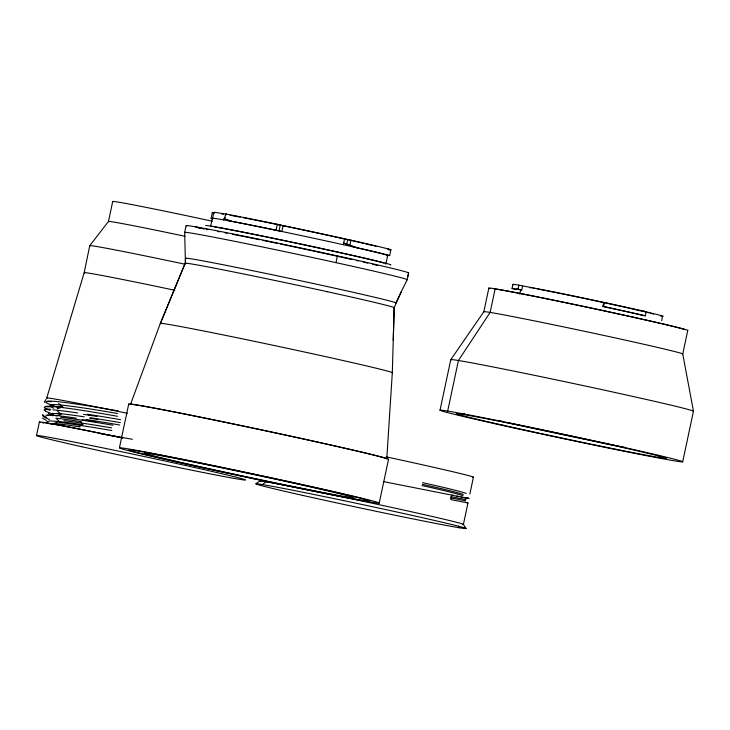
<?xml version="1.0" encoding="UTF-8"?>
<svg xmlns="http://www.w3.org/2000/svg" width="730" height="730" viewBox="0 0 730 730"><rect width="100%" height="100%" fill="white"/><g stroke="black" fill="none" stroke-linecap="round" stroke-linejoin="round"><path stroke-width="1.09" d="M394.191 307.668L392.32 372.683L386.763 458.878M393.224 340.262L394.2 307.713L401.445 291.352M185.374 260.774L184.672 232.386L186.095 225.643M160.472 323.335L185.155 263.265L185.602 258.21M469.864 494.037L473.414 477.183M36.5 435.582L39.393 421.995M112.712 201.471L108.46 221.473L89.744 245.681L84.178 272.691L46.757 397.987M128.717 404.055L119.419 447.828M198.149 228.034L200.44 228.098M206.663 229.758L206.389 229.257M212.074 218.699A93.759 1.633 12 0 1 211.07 218.425L212.33 212.521L214.264 212.877M212.494 218.671L213.744 212.768M223.654 219.903L224 218.279L224.429 218.471M224.183 218.909L224.886 219L225.232 217.796M225.816 215.049L225.944 214.438M277.345 224.311L276.086 230.215L281.853 231.492L283.103 225.588L277.345 224.311A93.759 1.633 12 0 0 225.698 214.009L226.492 214.246M279.043 230.862L280.293 224.968M335.982 262.636L337.415 255.892M343.328 244.723L344.578 238.829A89.626 1.56 12 0 0 283.103 225.588M386.754 254.323L386.581 255.053L389.665 255.609A93.759 1.633 12 0 0 357.152 247.744L346.796 244.03L347.69 239.476M349.889 244.961L350.911 240.152L344.578 238.829M389.245 250.18L389.4 249.441M389.665 255.628L390.924 249.706A93.759 1.633 12 0 0 350.911 240.152M379.208 503.143L388.552 459.261M440.017 410.278L450.766 359.707L483.844 311.683L488.854 288.076M447.673 411.072L458.422 360.501L490.131 312.413L495.15 288.815M512.031 288.459L512.889 284.417M463.395 524.459L467.966 502.952L466.926 502.669M515.772 289.682A78.94 1.378 12 0 1 518.017 289.19L518.875 285.138L522.607 285.959A74.807 1.305 12 0 1 603.701 302.393L604.458 302.485A78.94 1.378 12 0 1 646.214 311.774L645.356 315.816L642.418 315.25A74.807 1.305 12 0 0 602.843 306.445L603.701 302.393M519.769 294.263L520.709 289.837M516.429 289.518A74.807 1.305 12 0 1 521.749 290.011L522.607 285.959M602.843 306.445L603.591 306.527L604.458 302.485M687.76 330.416L682.751 354.013L693.464 411.173L682.714 461.743M212.339 218.297L210.569 226.583A89.626 1.56 12 0 1 212.047 226.592M385.905 263.822L387.666 255.555M407.924 276.278L408.636 272.956L407.194 279.7L395.852 302.904M44.658 401.765L44.667 402.486M226.428 219.329A90.629 6.835 16.2 0 0 231.273 221.309L224.439 219.137L225.698 214.009M130.497 404.438L160.29 323.463L185.164 263.311M44.858 401.263L45.999 399.42M262.335 484.556L266.204 481.873M462.838 414.403L464.38 413.326M255.701 483.762L259.761 481.125M79.022 426.667L82.709 424.668L80.41 421.429M58.665 403.453L62.826 406.993L57.25 408.681M56.009 416.036L61.201 414.302L57.296 410.798M55.891 418.098L59.468 421.566L54.275 423.3M51.447 413.6L54.066 413.691M45.89 415.251L48.673 415.37M212.33 212.521L212.293 212.494A93.759 1.633 12 0 0 213.498 212.85M211.07 218.425L212.841 218.744M465.457 497.897L468.925 498.462L468.058 498.389M467.966 502.952L450.802 499.585L451.742 495.159L462.4 497.221M58.692 406.592L62.826 406.993M59.468 421.566L49.941 420.9L46.72 421.73M390.924 249.733L387.849 249.158A89.626 1.56 12 0 1 388.369 249.341M43.8 422.56A104.509 1.825 12 0 1 73.657 427.981L74.852 428.191M83.494 414.366L88.832 415.188M89.58 418.171L97.884 419.467M82.171 419.604L87.573 420.443M662.42 316.683L661.699 320.744M357.152 247.744L354.634 247.269A90.785 8.222 17.3 0 0 343.666 243.108L346.796 244.03M467.583 498.225L466.287 497.979M383.487 481.617L453.549 495.451M646.214 311.774L643.276 311.199A74.807 1.305 12 0 1 660.741 316.172M464.535 497.714L465.475 497.823M463.532 497.44L461.15 497.048M463.513 497.513L464.554 497.641M74.314 428.108L78.174 428.875M456.88 496.117L458.404 496.427M450.866 496.637L465.84 499.521L465.375 499.384M450.602 497.897L465.576 500.789L465.101 500.643M78.466 428.93L81.87 429.614M82.171 429.669L83.685 429.97A102.528 1.788 12 0 1 102.83 433.866M197.839 227.404L195.822 227.048L197.273 227.395M207.338 229.585L206.261 229.357M198.168 227.468L201.252 228.125M102.83 433.866L107.566 434.843A100.859 1.761 12 0 1 122.704 437.991M518.017 289.19L521.749 290.011M202.721 228.454L204.555 228.855M202.639 228.581L203.743 228.819M206.754 229.329L207.959 229.603M326.365 291.498L327.296 291.699M466.023 502.459L466.516 502.568M467.465 498.079L468.496 498.398M467.884 498.179L468.842 498.499M43.371 423.044L42.805 422.825A113.588 1.98 12 0 0 42.869 422.834M46.346 420.443L42.468 418.089M463.386 524.386L466.059 528.502M658.433 455.182L659.902 457.619M458.422 526.148L459.398 527.772M260.081 481.371A104.107 1.816 12 0 1 364.553 501.574A104.107 1.816 12 0 1 462.428 524.478M386.234 456.861A104.107 1.816 12 0 1 472.465 477.283M422.04 485.569A101.351 3.44 11.2 0 1 463.021 495.67M422.314 484.309A101.351 3.44 11.2 0 1 463.295 494.402M422.551 482.649A104.153 3.486 11.2 0 1 466.297 493.38M84.671 272.956A94.106 1.643 12 0 1 174.808 290.266M90.228 245.955A94.279 1.643 12 0 1 184.863 264.205M108.87 221.701A81.012 1.414 12 0 1 185.119 236.31M40.132 422.442A106.872 1.861 12 0 1 122.585 437.863M59.641 421.602A99.362 4.535 10.7 0 1 82.892 424.714M56.694 418.272A104.253 4.544 10.8 0 1 81.322 421.657M49.403 419.458A105.02 6.168 12.5 0 1 43.526 415.297M60.599 417.186A104.554 4.28 10.5 0 1 112.995 425.234M63.93 420.662A99.727 4.152 10.5 0 1 111.553 427.835M54.996 423.446A104.709 4.562 10.8 0 1 79.844 426.868M48.7 423.628A104.509 4.946 11.2 0 1 62.068 425.125M59.176 422.415A105.01 4.28 10.5 0 1 111.845 430.517M47.423 401.135A104.874 4.864 11 0 1 118.497 410.999M51.045 404.63A100.129 4.809 10.9 0 1 117.53 413.527M45.798 406.336A105.33 4.873 11 0 1 117.484 416.292M53.728 408.198A99.992 5.137 12.6 0 1 53.253 405.305M49.968 410.315A105.166 5.092 12.8 0 1 49.859 406.884M59.176 407.696A104.719 5.083 12.8 0 1 51.319 401.664M52.843 409.813A108.569 4.964 10.9 0 1 77.681 412.952M56.611 413.326A102.729 4.873 10.9 0 1 84.233 416.83M52.697 413.399A99.134 4.918 11.2 0 1 59.331 413.883M90.483 417.761A99.526 3.449 10.2 0 1 120.359 422.615M88.458 415.096A100.311 3.65 10.3 0 1 97.008 416.456M87.308 414.211A104.226 3.677 10.3 0 1 120.642 419.695M51.182 415.005A109.035 4.973 10.9 0 1 76.285 418.171M47.386 415.096A104.417 4.982 11.2 0 1 54.275 415.644M87.189 420.352A100.731 3.65 10.4 0 1 95.831 421.73M86.14 419.476A104.691 3.677 10.3 0 1 119.647 424.997M52.578 415.68A99.517 5.073 12.7 0 1 48.618 412.952M46.757 417.304A104.782 5.165 12.7 0 1 42.878 414.567M53.226 414.166A104.618 4.937 12.9 0 1 45.534 411.136M45.972 411.2A103.268 5.32 12.1 0 1 50.808 409.274M42.742 422.497A113.588 1.98 12 0 1 43.654 422.542M101.123 433.903A104.728 1.898 10 0 1 132.376 439.277M47.103 398.251A104.664 1.825 12 0 1 127.403 413.335M113.123 201.699A81.012 1.414 12 0 1 212.43 221.254M529.588 287.638A64.459 1.122 12 0 1 531.048 287.866M532.818 288.168A64.459 1.122 12 0 1 534.889 288.532M537.262 288.961A64.459 1.122 12 0 1 642.436 311.299M644.864 311.883A64.459 1.122 12 0 1 648.833 312.878M650.348 313.279A64.459 1.122 12 0 1 651.543 313.617M652.948 314.082A64.459 1.122 12 0 1 653.021 314.265M451.122 359.908A124.1 2.163 12 0 1 571.234 383.04A124.1 2.163 12 0 1 693.245 411.318M484.145 311.92A101.689 1.77 12 0 1 582.567 330.882A101.689 1.77 12 0 1 682.55 354.059M494.365 288.916A98.249 1.715 12 0 1 598.125 309.584A98.249 1.715 12 0 1 684.402 329.65M490.012 288.633A101.689 1.77 12 0 1 583.954 306.509A101.689 1.77 12 0 1 687.569 330.453M513.811 284.828A78.94 1.378 12 0 1 518.875 285.138M603.591 306.527A78.94 1.378 12 0 1 645.356 315.816M624.907 447.444A104.107 1.816 12 0 1 506.52 422.387M503.435 421.694A104.107 1.816 12 0 1 499.457 420.79M217.668 231.483A94.626 1.652 12 0 1 219.62 231.848M225.123 232.87A94.626 1.652 12 0 1 227.149 233.262M232.414 234.275A94.626 1.652 12 0 1 259.697 239.732M262.955 240.398A94.626 1.652 12 0 1 277.227 243.355M280.566 244.048A94.626 1.652 12 0 1 352.024 259.533M356.286 260.5A94.626 1.652 12 0 1 358.357 260.966M363.467 262.143A94.626 1.652 12 0 1 367.783 263.147M372.692 264.306A94.626 1.652 12 0 1 377.51 265.464M206.033 225.752A94.626 1.652 12 0 1 298.679 243.61A94.626 1.652 12 0 1 390.368 264.944M186.679 225.962A113.761 1.989 12 0 1 296.672 247.105A113.761 1.989 12 0 1 408.198 273.011M185.247 232.706A113.752 1.989 12 0 1 295.239 253.848A113.752 1.989 12 0 1 406.765 279.754M186.214 258.584A107.483 1.88 12 0 1 289.682 278.44A107.483 1.88 12 0 1 395.432 303.005M214.574 226.948A89.626 1.56 12 0 1 302.612 244.532A89.626 1.56 12 0 1 384.099 263.119M385.44 263.566A89.626 1.56 12 0 1 385.549 263.895M222.02 214.182A81.012 1.414 12 0 1 223.362 214.191M230.16 215.259A81.012 1.414 12 0 1 240.207 217.12M243.355 217.722A81.012 1.414 12 0 1 363.631 243.373M365.575 243.829A81.012 1.414 12 0 1 372.72 245.572M374.481 246.019A81.012 1.414 12 0 1 376.014 246.412M212.768 218.535A89.626 1.56 12 0 1 303.123 235.973A89.626 1.56 12 0 1 386.389 255.537M388.725 249.487A89.626 1.56 12 0 1 388.725 249.706M214.529 212.813A89.626 1.56 12 0 1 226.4 214.273M228.098 220.588A93.759 1.633 12 0 1 276.086 230.215M130.551 404.511A130.999 2.29 12 0 1 255.035 428.556A130.999 2.29 12 0 1 386.717 458.805M129.84 404.602A132.823 2.318 12 0 1 254.952 428.51A132.823 2.318 12 0 1 388.187 459.362M185.885 263.658A106.863 1.861 12 0 1 287.757 283.167A106.863 1.861 12 0 1 393.853 307.777M160.846 323.746A118.689 2.071 12 0 1 275.183 345.719A118.689 2.071 12 0 1 392.092 372.838M302.384 495.332A107.556 1.88 12 0 0 465.84 528.593A107.556 1.88 12 0 0 314.365 494.566A107.556 1.88 12 0 0 302.384 495.332M81.778 446.733A106.863 1.861 12 0 0 245.234 480.048A106.863 1.861 12 0 0 96.086 446.486A106.863 1.861 12 0 0 81.778 446.733M186.77 464.07A123.087 2.144 12 0 0 369.681 501.108A123.087 2.144 12 0 0 191.497 461.278A123.087 2.144 12 0 0 186.77 464.07M502.888 425.179A107.556 1.88 12 0 0 666.344 458.44A107.556 1.88 12 0 0 514.869 424.404A107.556 1.88 12 0 0 502.888 425.179M493.9 423.51A124.1 2.163 12 0 0 682.495 461.889A124.1 2.163 12 0 0 507.715 422.624A124.1 2.163 12 0 0 493.9 423.51M176.112 461.889A132.833 2.318 12 0 0 378.879 503.198A132.833 2.318 12 0 0 192.957 461.378A132.833 2.318 12 0 0 176.112 461.889M190.019 464.453A106.863 1.861 12 0 0 353.475 497.769A106.863 1.861 12 0 0 204.336 464.207A106.863 1.861 12 0 0 190.019 464.453"/></g></svg>
